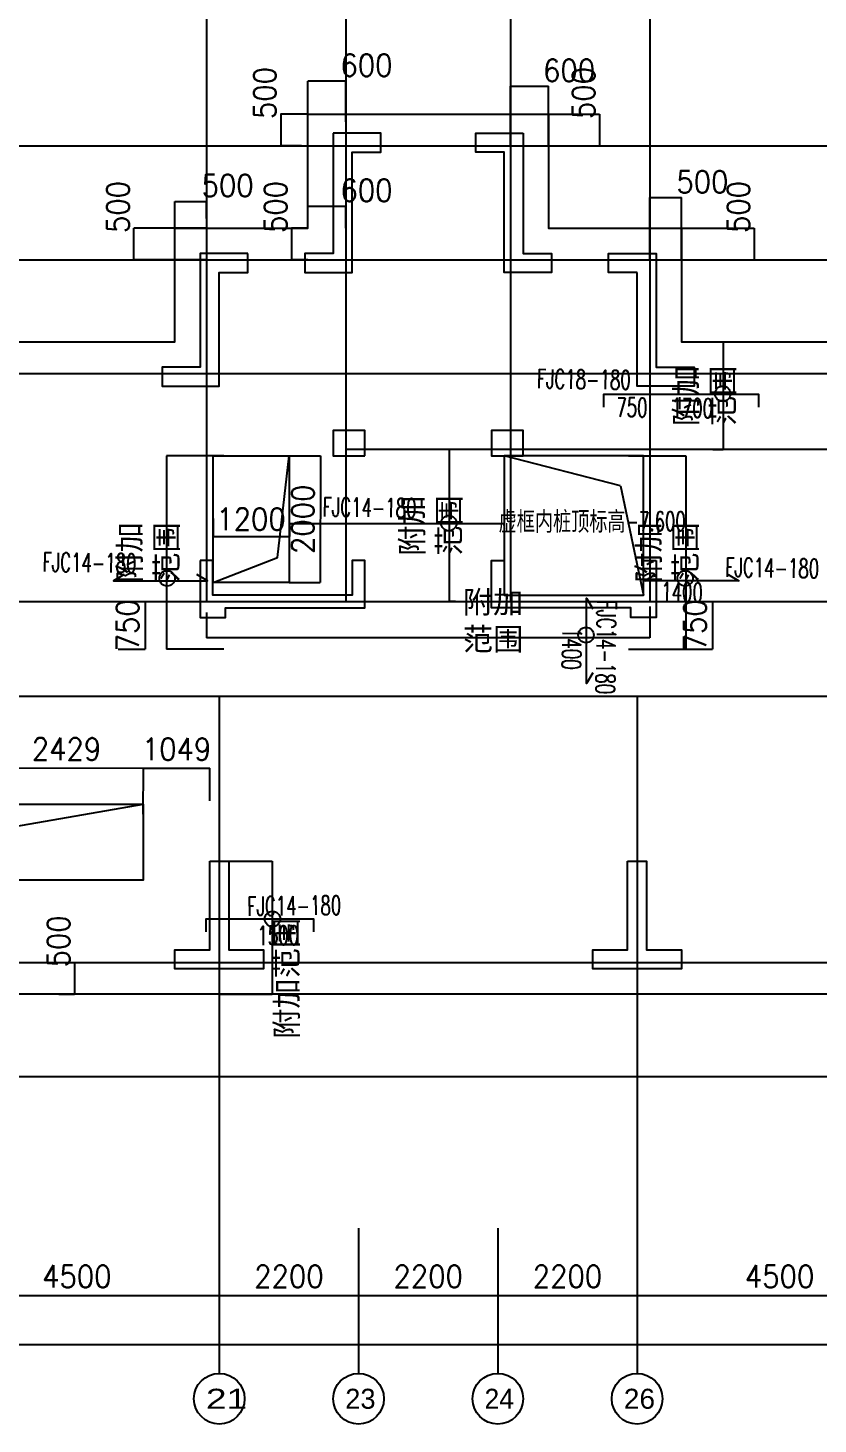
# Model space of a CAD drawing. Extents: x 628064 to 742735, y -407363 to -122417.
# Drawn here: x 705452 to 717932, y -383324 to -361271 of the extents above; entities that cross this region are included whole.
import ezdxf

# ---------------------------------------------------------------- set-up
doc = ezdxf.new("R2010")
doc.units = 0
doc.header["$LTSCALE"] = 100
for name, color, linetype in [('AXIS', 3, 'Continuous'), ('COLU', 255, 'Continuous'), ('DIM', 3, 'Continuous'), ('dim-wall', 7, 'Continuous'), ('dote', 253, 'Continuous'), ('JSK', 4, 'Continuous'), ('TEXT', 2, 'Continuous'), ('WALL', 255, 'Continuous'), ('Z-CT', 2, 'Continuous'), ('支座钢筋标注', 173, 'Continuous'), ('板底钢筋', 24, 'Continuous'), ('楼板负筋钢筋', 1, 'Continuous')]:
    doc.layers.add(name, color=color, linetype=linetype)
doc.styles.add('hztxt', font='hztxt')
doc.styles.get("Standard").update_dxf_attribs({"font": 'standard'})
doc.dimstyles.get("Standard").update_dxf_attribs({"dimtxt": 351, "dimasz": 0.18, "dimexe": 0.18, "dimexo": 0.0625, "dimgap": 0.09, "dimtad": 0, "dimtoh": 1, "dimdec": 0, "dimzin": 0, "dimdsep": 46, "dimcen": 0.09, "dimadec": 0, "dimazin": 0, "dimtfac": 1, "dimtdec": 4, "dimtofl": 0, "dimtmove": 0, "dimatfit": 3, "dimfxl": 250, "dimtolj": 1, "dimtzin": 0, "dimarcsym": 0})

# ---------------------------------------------------------------- blocks, each defined once
blk = doc.blocks.new('_AXISO')
blk.add_circle((0, 0), 0.5)
blk = doc.blocks.new('*D160')
at = {"layer": 'AXIS', "color": 0, "linetype": 'ByBlock', "lineweight": -2}
for p, q in [((674274.0329612452, -380232.4316317284), (674274.0329612452, -382067.4580895817)), ((724074.0329612474, -380232.4316317284), (724074.0329612474, -382067.4580895817)), ((674274.0329612452, -382067.2780895817), (724074.0329612474, -382067.2780895817))]:
    blk.add_line(p, q, dxfattribs=at)
for points in [[(674274.0329612452, -382067.2780895817), (674274.2129612452, -382067.2481170864), (674274.2129612452, -382067.308062077)], [(724074.0329612474, -382067.2780895817), (724073.8529612473, -382067.308062077), (724073.8529612473, -382067.2481170864)]]:
    blk.add_solid(points, dxfattribs=at)
at = {"layer": 'AXIS', "color": 0, "linetype": 'Continuous', "lineweight": -2, "insert": (699174.0329612463, -381767.2780895816), "char_height": 351, "width": 1168.050000000001, "attachment_point": 5}
blk.add_mtext('49800', dxfattribs=at)
blk = doc.blocks.new('*D34')
at = {"layer": 'AXIS', "color": 0, "linetype": 'ByBlock', "lineweight": -2}
for p, q in [((715074.0329612466, -380232.4316317291), (715074.0329612466, -381292.3791794995)), ((719574.0329612518, -380232.4316317284), (719574.0329612518, -381292.3791794995)), ((715074.0329612466, -381292.1991794995), (719574.0329612518, -381292.1991794995))]:
    blk.add_line(p, q, dxfattribs=at)
for points in [[(715074.0329612466, -381292.1991794995), (715074.2129612466, -381292.1692070042), (715074.2129612466, -381292.2291519949)], [(719574.0329612518, -381292.1991794995), (719573.8529612517, -381292.2291519949), (719573.8529612517, -381292.1692070042)]]:
    blk.add_solid(points, dxfattribs=at)
at = {"layer": 'AXIS', "color": 0, "linetype": 'Continuous', "lineweight": -2, "insert": (717324.0329612494, -380992.1991794995), "char_height": 351, "width": 924.2999999999987, "attachment_point": 5}
blk.add_mtext('4500', dxfattribs=at)
blk = doc.blocks.new('*D70')
at = {"layer": 'AXIS', "color": 0, "linetype": 'ByBlock', "lineweight": -2}
for p, q in [((712874.032961243, -380232.4316317284), (712874.032961243, -381292.3791794995)), ((715074.0329612466, -380232.4316317291), (715074.0329612466, -381292.3791794995)), ((712874.032961243, -381292.1991794995), (715074.0329612466, -381292.1991794995))]:
    blk.add_line(p, q, dxfattribs=at)
for points in [[(712874.032961243, -381292.1991794995), (712874.212961243, -381292.1692070042), (712874.212961243, -381292.2291519949)], [(715074.0329612466, -381292.1991794995), (715073.8529612465, -381292.2291519949), (715073.8529612465, -381292.1692070042)]]:
    blk.add_solid(points, dxfattribs=at)
at = {"layer": 'AXIS', "color": 0, "linetype": 'Continuous', "lineweight": -2, "insert": (713974.0329612448, -380992.1991794995), "char_height": 351, "width": 912.5999999999997, "attachment_point": 5}
blk.add_mtext('2200', dxfattribs=at)
blk = doc.blocks.new('*D279')
at = {"layer": 'AXIS', "color": 0, "linetype": 'ByBlock', "lineweight": -2}
for p, q in [((710674.0329612453, -380232.4316317284), (710674.0329612453, -381292.3791794995)), ((712874.032961243, -380232.4316317284), (712874.032961243, -381292.3791794995)), ((710674.0329612453, -381292.1991794995), (712874.032961243, -381292.1991794995))]:
    blk.add_line(p, q, dxfattribs=at)
for points in [[(710674.0329612453, -381292.1991794995), (710674.2129612453, -381292.1692070042), (710674.2129612453, -381292.2291519949)], [(712874.032961243, -381292.1991794995), (712873.8529612429, -381292.2291519949), (712873.8529612429, -381292.1692070042)]]:
    blk.add_solid(points, dxfattribs=at)
at = {"layer": 'AXIS', "color": 0, "linetype": 'Continuous', "lineweight": -2, "insert": (711774.0329612441, -380992.1991794995), "char_height": 351, "width": 912.5999999999997, "attachment_point": 5}
blk.add_mtext('2200', dxfattribs=at)
blk = doc.blocks.new('*D3')
at = {"layer": 'AXIS', "color": 0, "linetype": 'ByBlock', "lineweight": -2}
for p, q in [((708474.0329612402, -380232.4316317289), (708474.0329612402, -381292.3791794995)), ((710674.0329612453, -380232.4316317284), (710674.0329612453, -381292.3791794995)), ((708474.0329612402, -381292.1991794995), (710674.0329612453, -381292.1991794995))]:
    blk.add_line(p, q, dxfattribs=at)
for points in [[(708474.0329612402, -381292.1991794995), (708474.2129612402, -381292.1692070042), (708474.2129612402, -381292.2291519949)], [(710674.0329612453, -381292.1991794995), (710673.8529612452, -381292.2291519949), (710673.8529612452, -381292.1692070042)]]:
    blk.add_solid(points, dxfattribs=at)
at = {"layer": 'AXIS', "color": 0, "linetype": 'Continuous', "lineweight": -2, "insert": (709574.0329612427, -380992.1991794995), "char_height": 351, "width": 912.5999999999997, "attachment_point": 5}
blk.add_mtext('2200', dxfattribs=at)
blk = doc.blocks.new('*D199')
at = {"layer": 'AXIS', "color": 0, "linetype": 'ByBlock', "lineweight": -2}
for p, q in [((703974.0329612349, -380232.4316317284), (703974.0329612349, -381292.3791794995)), ((708474.0329612402, -380232.4316317289), (708474.0329612402, -381292.3791794995)), ((703974.0329612349, -381292.1991794995), (708474.0329612402, -381292.1991794995))]:
    blk.add_line(p, q, dxfattribs=at)
for points in [[(703974.0329612349, -381292.1991794995), (703974.212961235, -381292.1692070042), (703974.212961235, -381292.2291519949)], [(708474.0329612402, -381292.1991794995), (708473.8529612401, -381292.2291519949), (708473.8529612401, -381292.1692070042)]]:
    blk.add_solid(points, dxfattribs=at)
at = {"layer": 'AXIS', "color": 0, "linetype": 'Continuous', "lineweight": -2, "insert": (706224.0329612376, -380992.1991794995), "char_height": 351, "width": 924.2999999999987, "attachment_point": 5}
blk.add_mtext('4500', dxfattribs=at)
blk = doc.blocks.new('*D190')
at = {"layer": 'dim-wall', "color": 0, "linetype": 'ByBlock', "lineweight": -2}
for p, q in [((708376.0329113343, -369019.7638968249), (708375.8064336884, -369305.7615527736)), ((709576.0329113117, -369119.9282923309), (709575.8849999354, -369306.7118786346)), ((708375.8065762279, -369305.58155283), (709575.8851424749, -369306.531878691))]:
    blk.add_line(p, q, dxfattribs=at)
for points in [[(708375.8065762279, -369305.58155283), (708375.9865999062, -369305.5517228835), (708375.9865524366, -369305.6116678555)], [(709575.8851424749, -369306.531878691), (709575.7051187966, -369306.5617086375), (709575.7051662662, -369306.5017636655)]]:
    blk.add_solid(points, dxfattribs=at)
at = {"layer": 'dim-wall', "color": 0, "linetype": 'Continuous', "lineweight": -2, "insert": (708976.0640239781, -369030.5568021413), "char_height": 351, "width": 807.299999999999, "attachment_point": 5, "rotation": 359.9546282625598}
blk.add_mtext('1200', dxfattribs=at)
blk = doc.blocks.new('*D229')
at = {"layer": 'dim-wall', "color": 0, "linetype": 'ByBlock', "lineweight": -2}
for p, q in [((709576.0954610193, -368032.3692089945), (710071.0887235777, -368032.7611873553)), ((710070.9087236341, -368032.7610448158), (710069.3249521177, -370032.7597906496)), ((709576.0954605882, -370032.3692089948), (710069.5049520613, -370032.7599331891))]:
    blk.add_line(p, q, dxfattribs=at)
for points in [[(710070.9087236341, -368032.7610448158), (710070.9385535805, -368032.9410684942), (710070.8786086086, -368032.9410210246)], [(710069.3249521177, -370032.7597906496), (710069.2951221713, -370032.5797669712), (710069.3550671432, -370032.5798144408)]]:
    blk.add_solid(points, dxfattribs=at)
at = {"layer": 'dim-wall', "color": 0, "linetype": 'Continuous', "lineweight": -2, "insert": (709794.6169242567, -369032.5422531378), "char_height": 351, "width": 912.5999999999997, "attachment_point": 5, "rotation": 89.95462826923254}
blk.add_mtext('2000', dxfattribs=at)
blk = doc.blocks.new('*D74')
at = {"layer": 'dim-wall', "color": 0, "linetype": 'ByBlock', "lineweight": -2}
for p, q in [((715274.0330685324, -370408.8307891154), (715274.0330685324, -370902.6545625826)), ((708274.032114858, -370502.9972109761), (708274.032114858, -370902.6545625826)), ((708274.032114858, -370902.4745625826), (715274.0330685324, -370902.4745625826))]:
    blk.add_line(p, q, dxfattribs=at)
for points in [[(708274.032114858, -370902.4745625826), (708274.2121148581, -370902.4445900873), (708274.2121148581, -370902.504535078)], [(715274.0330685324, -370902.4745625826), (715273.8530685323, -370902.504535078), (715273.8530685323, -370902.4445900873)]]:
    blk.add_solid(points, dxfattribs=at)
at = {"layer": 'dim-wall', "color": 0, "linetype": 'Continuous', "lineweight": -2, "insert": (712798.6055463207, -370652.4745625829), "char_height": 351, "width": 983.970000000002, "attachment_point": 5}
blk.add_mtext('附加范围', dxfattribs=at)
blk = doc.blocks.new('*D303')
at = {"layer": 'dim-wall', "color": 0, "linetype": 'ByBlock', "lineweight": -2}
for p, q in [((714938.2015983515, -368032.3692499789), (715841.0985931834, -368032.3692499789)), ((715840.9185931834, -368032.3692499789), (715840.9185931834, -371082.3689171307)), ((714938.2015983517, -371082.3689171307), (715841.0985931834, -371082.3689171307))]:
    blk.add_line(p, q, dxfattribs=at)
for points in [[(715840.9185931834, -368032.3692499789), (715840.9485656788, -368032.5492499789), (715840.888620688, -368032.5492499789)], [(715840.9185931834, -371082.3689171307), (715840.888620688, -371082.1889171307), (715840.9485656788, -371082.1889171307)]]:
    blk.add_solid(points, dxfattribs=at)
at = {"layer": 'dim-wall', "color": 0, "linetype": 'Continuous', "lineweight": -2, "insert": (715565.4185931834, -369557.3690835547), "char_height": 351, "width": 983.970000000002, "attachment_point": 5, "rotation": 90}
blk.add_mtext('附加范围', dxfattribs=at)
blk = doc.blocks.new('*D5')
at = {"layer": 'dim-wall', "color": 0, "linetype": 'ByBlock', "lineweight": -2}
for p, q in [((712323.9707592671, -367932.3691317072), (712104.4640342209, -367932.3691317072)), ((712104.644034221, -367932.3691317072), (712104.644034221, -370332.3691317105)), ((712204.581534221, -370332.3691317105), (712104.4640342209, -370332.3691317105))]:
    blk.add_line(p, q, dxfattribs=at)
for points in [[(712104.644034221, -367932.3691317072), (712104.6740067163, -367932.5491317072), (712104.6140617256, -367932.5491317072)], [(712104.644034221, -370332.3691317105), (712104.6140617256, -370332.1891317105), (712104.6740067163, -370332.1891317105)]]:
    blk.add_solid(points, dxfattribs=at)
at = {"layer": 'dim-wall', "color": 0, "linetype": 'Continuous', "lineweight": -2, "insert": (711829.1440342211, -369132.3691317087), "char_height": 351, "width": 983.970000000002, "attachment_point": 5, "rotation": 90}
blk.add_mtext('附加范围', dxfattribs=at)
blk = doc.blocks.new('*D125')
at = {"layer": 'dim-wall', "color": 0, "linetype": 'ByBlock', "lineweight": -2}
for p, q in [((716293.095621938, -366232.3691317074), (716431.2803274005, -366232.3691317074)), ((716431.1003274005, -366232.3691317074), (716431.1003274005, -367932.3691317072)), ((716271.0953091328, -367932.3691317072), (716431.2803274005, -367932.3691317072))]:
    blk.add_line(p, q, dxfattribs=at)
for points in [[(716431.1003274005, -366232.3691317074), (716431.1302998959, -366232.5491317074), (716431.0703549051, -366232.5491317074)], [(716431.1003274005, -367932.3691317072), (716431.0703549051, -367932.1891317072), (716431.1302998959, -367932.1891317072)]]:
    blk.add_solid(points, dxfattribs=at)
at = {"layer": 'dim-wall', "color": 0, "linetype": 'Continuous', "lineweight": -2, "insert": (716155.6003274006, -367082.3691317072), "char_height": 351, "width": 983.970000000002, "attachment_point": 5, "rotation": 90}
blk.add_mtext('附加范围', dxfattribs=at)
blk = doc.blocks.new('*D299')
at = {"layer": 'dim-wall', "color": 0, "linetype": 'ByBlock', "lineweight": -2}
for p, q in [((708474.0953777977, -374432.3688217635), (709307.9817133199, -374432.3688217635)), ((709307.8017133198, -374432.3688217635), (709307.8017133198, -376532.3692032332)), ((708474.0953777977, -376532.3692032332), (709307.9817133199, -376532.3692032332))]:
    blk.add_line(p, q, dxfattribs=at)
for points in [[(709307.8017133198, -374432.3688217635), (709307.8316858152, -374432.5488217635), (709307.7717408244, -374432.5488217635)], [(709307.8017133198, -376532.3692032332), (709307.7717408244, -376532.1892032332), (709307.8316858152, -376532.1892032332)]]:
    blk.add_solid(points, dxfattribs=at)
at = {"layer": 'dim-wall', "color": 0, "linetype": 'Continuous', "lineweight": -2, "insert": (709556.448296553, -376284.3262878911), "char_height": 351, "width": 1906.320000000002, "attachment_point": 5, "rotation": 90}
blk.add_mtext('\\A1;附加范围', dxfattribs=at)
blk = doc.blocks.new('*D174')
at = {"layer": 'dim-wall', "color": 0, "linetype": 'ByBlock', "lineweight": -2}
for p, q in [((715840.9810931834, -370332.3691317102), (716263.7176686934, -370332.3691317102)), ((716263.5376686933, -370332.3691317102), (716263.5376686933, -371082.3689171307)), ((715840.9810931834, -371082.3689171307), (716263.7176686934, -371082.3689171307))]:
    blk.add_line(p, q, dxfattribs=at)
for points in [[(716263.5376686933, -370332.3691317102), (716263.5676411887, -370332.5491317102), (716263.507696198, -370332.5491317102)], [(716263.5376686933, -371082.3689171307), (716263.507696198, -371082.1889171307), (716263.5676411887, -371082.1889171307)]]:
    blk.add_solid(points, dxfattribs=at)
at = {"layer": 'dim-wall', "color": 0, "linetype": 'Continuous', "lineweight": -2, "insert": (715988.0376686933, -370707.3690244204), "char_height": 351, "width": 663.0000000000007, "attachment_point": 5, "rotation": 90}
blk.add_mtext('750', dxfattribs=at)
blk = doc.blocks.new('*D240')
at = {"layer": 'dim-wall', "color": 0, "linetype": 'ByBlock', "lineweight": -2}
for p, q in [((708545.5496582871, -368032.3692499791), (707642.6526634555, -368032.3692499791)), ((707642.8326634555, -368032.3692499791), (707642.8326634555, -371082.3689171309)), ((708545.5496582872, -371082.3689171309), (707642.6526634555, -371082.3689171309))]:
    blk.add_line(p, q, dxfattribs=at)
for points in [[(707642.8326634555, -368032.3692499791), (707642.8626359509, -368032.5492499791), (707642.8026909601, -368032.5492499791)], [(707642.8326634555, -371082.3689171309), (707642.8026909601, -371082.1889171309), (707642.8626359509, -371082.1889171309)]]:
    blk.add_solid(points, dxfattribs=at)
at = {"layer": 'dim-wall', "color": 0, "linetype": 'Continuous', "lineweight": -2, "insert": (707367.3326634557, -369557.3690835549), "char_height": 351, "width": 983.970000000002, "attachment_point": 5, "rotation": 90}
blk.add_mtext('附加范围', dxfattribs=at)
blk = doc.blocks.new('*D108')
at = {"layer": 'dim-wall', "color": 0, "linetype": 'ByBlock', "lineweight": -2}
for p, q in [((706878.8904025451, -370332.3691317105), (707301.6269780551, -370332.3691317105)), ((707301.446978055, -370332.3691317105), (707301.446978055, -371082.3689171309)), ((706878.8904025452, -371082.3689171309), (707301.6269780551, -371082.3689171309))]:
    blk.add_line(p, q, dxfattribs=at)
for points in [[(707301.446978055, -370332.3691317105), (707301.4769505505, -370332.5491317105), (707301.4170055597, -370332.5491317105)], [(707301.446978055, -371082.3689171309), (707301.4170055597, -371082.1889171309), (707301.4769505505, -371082.1889171309)]]:
    blk.add_solid(points, dxfattribs=at)
at = {"layer": 'dim-wall', "color": 0, "linetype": 'Continuous', "lineweight": -2, "insert": (707025.946978055, -370707.3690244206), "char_height": 351, "width": 663.0000000000007, "attachment_point": 5, "rotation": 90}
blk.add_mtext('750', dxfattribs=at)
blk = doc.blocks.new('*D55')
at = {"layer": 'DIM', "color": 0, "linetype": 'ByBlock', "lineweight": -2}
for p, q in [((705938.7379316108, -376032.3691317142), (706185.7859793932, -376032.3691317142)), ((706185.6059793931, -376032.3691317142), (706185.6059793931, -376532.3691317142)), ((705938.7379316108, -376532.3691317142), (706185.7859793932, -376532.3691317142))]:
    blk.add_line(p, q, dxfattribs=at)
for points in [[(706185.6059793931, -376032.3691317142), (706185.6359518885, -376032.5491317142), (706185.5760068977, -376032.5491317142)], [(706185.6059793931, -376532.3691317142), (706185.5760068977, -376532.1891317142), (706185.6359518885, -376532.1891317142)]]:
    blk.add_solid(points, dxfattribs=at)
at = {"layer": 'DIM', "color": 0, "linetype": 'Continuous', "lineweight": -2, "insert": (705935.6059793931, -375700.7791317141), "char_height": 351, "width": 663.0000000000007, "attachment_point": 5, "rotation": 90}
blk.add_mtext('500', dxfattribs=at)
blk = doc.blocks.new('*D298')
at = {"layer": 'DIM', "color": 0, "linetype": 'ByBlock', "lineweight": -2}
for p, q in [((715274.0329612434, -364932.3066317145), (715274.0329612434, -363952.3341772496)), ((715274.0329612434, -363952.5141772496), (715774.0329612436, -363952.5141772496)), ((715774.0329612436, -364932.3066317145), (715774.0329612436, -363952.3341772496))]:
    blk.add_line(p, q, dxfattribs=at)
for points in [[(715274.0329612434, -363952.5141772496), (715274.2129612435, -363952.4842047543), (715274.2129612435, -363952.544149745)], [(715774.0329612436, -363952.5141772496), (715773.8529612436, -363952.544149745), (715773.8529612436, -363952.4842047543)]]:
    blk.add_solid(points, dxfattribs=at)
at = {"layer": 'DIM', "color": 0, "linetype": 'Continuous', "lineweight": -2, "insert": (716105.6229612437, -363702.5141772496), "char_height": 351, "width": 663.0000000000007, "attachment_point": 5}
blk.add_mtext('500', dxfattribs=at)
blk = doc.blocks.new('*D331')
at = {"layer": 'DIM', "color": 0, "linetype": 'ByBlock', "lineweight": -2}
for p, q in [((715774.0954612436, -364432.3691317144), (716924.6571304864, -364432.3691317144)), ((716924.4771304864, -364432.3691317144), (716924.4771304864, -364932.3691317145)), ((715774.0954612436, -364932.3691317145), (716924.6571304864, -364932.3691317145))]:
    blk.add_line(p, q, dxfattribs=at)
for points in [[(716924.4771304864, -364432.3691317144), (716924.5071029818, -364432.5491317144), (716924.447157991, -364432.5491317144)], [(716924.4771304864, -364932.3691317145), (716924.447157991, -364932.1891317145), (716924.5071029818, -364932.1891317145)]]:
    blk.add_solid(points, dxfattribs=at)
at = {"layer": 'DIM', "color": 0, "linetype": 'Continuous', "lineweight": -2, "insert": (716674.4771304866, -364100.7791317142), "char_height": 351, "width": 663.0000000000007, "attachment_point": 5, "rotation": 90}
blk.add_mtext('500', dxfattribs=at)
blk = doc.blocks.new('*D221')
at = {"layer": 'DIM', "color": 0, "linetype": 'ByBlock', "lineweight": -2}
for p, q in [((713074.032961243, -363132.3066317402), (713074.032961243, -362192.3494829689)), ((713074.032961243, -362192.5294829689), (713674.032961243, -362192.5294829689)), ((713674.032961243, -363132.3066317402), (713674.032961243, -362192.3494829689))]:
    blk.add_line(p, q, dxfattribs=at)
for points in [[(713074.032961243, -362192.5294829689), (713074.212961243, -362192.4995104736), (713074.212961243, -362192.5594554642)], [(713674.032961243, -362192.5294829689), (713673.8529612429, -362192.5594554642), (713673.8529612429, -362192.4995104736)]]:
    blk.add_solid(points, dxfattribs=at)
at = {"layer": 'DIM', "color": 0, "linetype": 'Continuous', "lineweight": -2, "insert": (713999.7729612429, -361942.5294829689), "char_height": 351, "width": 651.2999999999993, "attachment_point": 5}
blk.add_mtext('600', dxfattribs=at)
blk = doc.blocks.new('*D261')
at = {"layer": 'DIM', "color": 0, "linetype": 'ByBlock', "lineweight": -2}
for p, q in [((713674.095461243, -362632.3691317403), (714478.4180448691, -362632.3691317403)), ((714478.238044869, -362632.3691317403), (714478.238044869, -363132.3691317402)), ((713674.095461243, -363132.3691317402), (714478.4180448691, -363132.3691317402))]:
    blk.add_line(p, q, dxfattribs=at)
for points in [[(714478.238044869, -362632.3691317403), (714478.2680173644, -362632.5491317403), (714478.2080723736, -362632.5491317403)], [(714478.238044869, -363132.3691317402), (714478.2080723736, -363132.1891317402), (714478.2680173644, -363132.1891317402)]]:
    blk.add_solid(points, dxfattribs=at)
at = {"layer": 'DIM', "color": 0, "linetype": 'Continuous', "lineweight": -2, "insert": (714228.2380448692, -362300.7791317402), "char_height": 351, "width": 663.0000000000007, "attachment_point": 5, "rotation": 90}
blk.add_mtext('500', dxfattribs=at)
blk = doc.blocks.new('*D195')
at = {"layer": 'DIM', "color": 0, "linetype": 'ByBlock', "lineweight": -2}
for p, q in [((709874.0329612453, -362752.7247542481), (709874.0329612453, -362111.1233748533)), ((710474.0329612454, -362111.3033748533), (709874.0329612453, -362111.3033748533)), ((710474.0329612454, -362752.7247542481), (710474.0329612454, -362111.1233748533))]:
    blk.add_line(p, q, dxfattribs=at)
for points in [[(709874.0329612453, -362111.3033748533), (709874.2129612453, -362111.2734023579), (709874.2129612453, -362111.3333473486)], [(710474.0329612454, -362111.3033748533), (710473.8529612453, -362111.3333473486), (710473.8529612453, -362111.2734023579)]]:
    blk.add_solid(points, dxfattribs=at)
at = {"layer": 'DIM', "color": 0, "linetype": 'Continuous', "lineweight": -2, "insert": (710799.7729612455, -361861.3033748533), "char_height": 351, "width": 651.2999999999993, "attachment_point": 5}
blk.add_mtext('600', dxfattribs=at)
blk = doc.blocks.new('*D236')
at = {"layer": 'DIM', "color": 0, "linetype": 'ByBlock', "lineweight": -2}
for p, q in [((709873.9704612453, -362632.3691317403), (709443.689213184, -362632.3691317403)), ((709443.8692131841, -362632.3691317403), (709443.8692131841, -363132.3691317402)), ((709770.4771758539, -363132.3691317402), (709443.689213184, -363132.3691317402))]:
    blk.add_line(p, q, dxfattribs=at)
for points in [[(709443.8692131841, -362632.3691317403), (709443.8991856795, -362632.5491317403), (709443.8392406887, -362632.5491317403)], [(709443.8692131841, -363132.3691317402), (709443.8392406887, -363132.1891317402), (709443.8991856795, -363132.1891317402)]]:
    blk.add_solid(points, dxfattribs=at)
at = {"layer": 'DIM', "color": 0, "linetype": 'Continuous', "lineweight": -2, "insert": (709193.8692131842, -362300.7791317402), "char_height": 351, "width": 663.0000000000007, "attachment_point": 5, "rotation": 90}
blk.add_mtext('500', dxfattribs=at)
blk = doc.blocks.new('*D103')
at = {"layer": 'DIM', "color": 0, "linetype": 'ByBlock', "lineweight": -2}
for p, q in [((708273.9704612445, -364432.3691317144), (707124.9028373158, -364432.3691317144)), ((707125.0828373159, -364932.3691317145), (707125.0828373159, -364432.3691317144)), ((708273.9704612445, -364932.3691317145), (707124.9028373158, -364932.3691317145))]:
    blk.add_line(p, q, dxfattribs=at)
for points in [[(707125.0828373159, -364432.3691317144), (707125.1128098113, -364432.5491317144), (707125.0528648205, -364432.5491317144)], [(707125.0828373159, -364932.3691317145), (707125.0528648205, -364932.1891317145), (707125.1128098113, -364932.1891317145)]]:
    blk.add_solid(points, dxfattribs=at)
at = {"layer": 'DIM', "color": 0, "linetype": 'Continuous', "lineweight": -2, "insert": (706875.0828373161, -364100.7791317142), "char_height": 351, "width": 663.0000000000007, "attachment_point": 5, "rotation": 90}
blk.add_mtext('500', dxfattribs=at)
blk = doc.blocks.new('*D161')
at = {"layer": 'DIM', "color": 0, "linetype": 'ByBlock', "lineweight": -2}
for p, q in [((707774.0329612446, -364432.3066317144), (707774.0329612446, -364010.8323082184)), ((707774.0329612446, -364011.0123082184), (708274.032961244, -364011.0123082184)), ((708274.032961244, -364283.4871052816), (708274.032961244, -364010.8323082184))]:
    blk.add_line(p, q, dxfattribs=at)
for points in [[(707774.0329612446, -364011.0123082184), (707774.2129612446, -364010.9823357231), (707774.2129612446, -364011.0422807137)], [(708274.032961244, -364011.0123082184), (708273.852961244, -364011.0422807137), (708273.852961244, -364010.9823357231)]]:
    blk.add_solid(points, dxfattribs=at)
at = {"layer": 'DIM', "color": 0, "linetype": 'Continuous', "lineweight": -2, "insert": (708605.622961244, -363761.0123082184), "char_height": 351, "width": 663.0000000000007, "attachment_point": 5}
blk.add_mtext('500', dxfattribs=at)
blk = doc.blocks.new('*D37')
at = {"layer": 'DIM', "color": 0, "linetype": 'ByBlock', "lineweight": -2}
for p, q in [((709874.0329612453, -364432.3066317142), (709874.0329612453, -364087.1597080301)), ((709874.0329612453, -364087.3397080301), (710474.0329612454, -364087.3397080301)), ((710474.0329612454, -364432.3066317142), (710474.0329612454, -364087.1597080301))]:
    blk.add_line(p, q, dxfattribs=at)
for points in [[(709874.0329612453, -364087.3397080301), (709874.2129612453, -364087.3097355348), (709874.2129612453, -364087.3696805254)], [(710474.0329612454, -364087.3397080301), (710473.8529612453, -364087.3696805254), (710473.8529612453, -364087.3097355348)]]:
    blk.add_solid(points, dxfattribs=at)
at = {"layer": 'DIM', "color": 0, "linetype": 'Continuous', "lineweight": -2, "insert": (710799.7729612455, -363837.3397080301), "char_height": 351, "width": 651.2999999999993, "attachment_point": 5}
blk.add_mtext('600', dxfattribs=at)
blk = doc.blocks.new('*D46')
at = {"layer": 'DIM', "color": 0, "linetype": 'ByBlock', "lineweight": -2}
for p, q in [((709873.9704612453, -364432.3691317142), (709615.2325768331, -364432.3691317142)), ((709615.4125768332, -364432.3691317142), (709615.4125768332, -364932.3691317145)), ((709873.9704612453, -364932.3691317145), (709615.2325768331, -364932.3691317145))]:
    blk.add_line(p, q, dxfattribs=at)
for points in [[(709615.4125768332, -364432.3691317142), (709615.4425493286, -364432.5491317142), (709615.3826043378, -364432.5491317142)], [(709615.4125768332, -364932.3691317145), (709615.3826043378, -364932.1891317145), (709615.4425493286, -364932.1891317145)]]:
    blk.add_solid(points, dxfattribs=at)
at = {"layer": 'DIM', "color": 0, "linetype": 'Continuous', "lineweight": -2, "insert": (709365.4125768332, -364100.7791317141), "char_height": 351, "width": 663.0000000000007, "attachment_point": 5, "rotation": 90}
blk.add_mtext('500', dxfattribs=at)
blk = doc.blocks.new('*D294')
at = {"layer": 'dim-wall', "color": 0, "linetype": 'ByBlock', "lineweight": -2}
for p, q in [((704845.9984309376, -373692.2312452329), (704846.5774514672, -372960.91208996)), ((704846.5773089526, -372961.0920899036), (707275.0813842815, -372963.0148533174)), ((707274.5040288764, -373692.2309096746), (707275.0815267961, -372962.8348533738))]:
    blk.add_line(p, q, dxfattribs=at)
for points in [[(704846.5773089526, -372961.0920899036), (704846.7573326268, -372961.0622599322), (704846.7572851655, -372961.1222049042)], [(707275.0813842815, -372963.0148533174), (707274.9013606072, -372963.0446832888), (707274.9014080686, -372962.9847383169)]]:
    blk.add_solid(points, dxfattribs=at)
at = {"layer": 'dim-wall', "color": 0, "linetype": 'Continuous', "lineweight": -2, "insert": (706061.0668709633, -372662.0535656402), "char_height": 351, "width": 912.6000000000006, "attachment_point": 5, "rotation": 359.9546361866497}
blk.add_mtext('2429', dxfattribs=at)
blk = doc.blocks.new('*D59')
at = {"layer": 'dim-wall', "color": 0, "linetype": 'ByBlock', "lineweight": -2}
for p, q in [((707274.5040288764, -373692.2309096746), (707275.081526796, -372962.8348534204)), ((707275.0813842814, -372963.014853364), (708324.4439502441, -372963.84568415)), ((708324.0334597765, -373482.3066482296), (708324.4440927587, -372963.6656842064))]:
    blk.add_line(p, q, dxfattribs=at)
for points in [[(707275.0813842814, -372963.014853364), (707275.2614079557, -372962.9850233927), (707275.2613604943, -372963.0449683646)], [(708324.4439502441, -372963.84568415), (708324.2639265698, -372963.8755141214), (708324.2639740312, -372963.8155691494)]]:
    blk.add_solid(points, dxfattribs=at)
at = {"layer": 'dim-wall', "color": 0, "linetype": 'Continuous', "lineweight": -2, "insert": (707800.0001916091, -372663.4303627867), "char_height": 351, "width": 807.3, "attachment_point": 5, "rotation": 359.95463618665013}
blk.add_mtext('1049', dxfattribs=at)

msp = doc.modelspace()

# ---------------------------------------------------------------- linework, layer by layer
at = {"layer": 'AXIS'}
for p, q in [((708474.0329612402, -380232.3691317268), (708474.0329612402, -382524.2614373522)), ((710674.0329612453, -380232.3691317268), (710674.0329612453, -382524.2614373522)), ((712874.032961243, -380232.3691317268), (712874.032961243, -382524.2614373522)), ((715074.0329612466, -380232.3691317273), (715074.0329612466, -382524.2614373525))]:
    msp.add_line(p, q, dxfattribs=at)
at = {"layer": 'COLU'}
for points in [[(710774.032961245, -368032.3691410048), (710774.032961245, -367632.3691410048), (710274.032961245, -367632.3691410048), (710274.032961245, -368032.3691410048)], [(713274.032961245, -368032.3691410048), (713274.032961245, -367632.3691410048), (712774.032961245, -367632.3691410048), (712774.032961245, -368032.3691410048)]]:
    msp.add_lwpolyline(points, close=True, dxfattribs=at)
at = {"layer": 'dim-wall'}
for centre in [(716426.7900867648, -367049.2714364783), (712100.3337935853, -369093.7034643605), (707650.3090277635, -369966.166697176), (715833.4422288752, -369966.1666971758), (714266.8658908299, -370861.2721518931), (709315.2780776279, -375345.1733412704)]:
    msp.add_circle(centre, 121.8344184453352, dxfattribs=at)
at = {"layer": 'dote'}
for p, q in [((708274.0329612416, -360131.3751968176), (708274.0329612476, -370332.3691317107)), ((710474.0329612453, -360131.3751968176), (710474.0329612456, -370332.3691317107)), ((713074.032961243, -360131.3751968176), (713074.032961243, -370332.3691317107)), ((715274.0329612453, -360131.3751968176), (715274.0329612413, -370332.3691317107)), ((671970.643900892, -363132.3691317402), (726174.0329612509, -363132.3691317402)), ((671970.643900892, -364932.3691317145), (726174.0329612509, -364932.3691317145)), ((671970.6439008914, -366732.3691317079), (726174.0329612513, -366732.3691317077)), ((726174.0329612513, -367932.3691317077), (710474.0329612456, -367932.3691317077)), ((671970.6439008901, -370332.3691317109), (726174.0329612528, -370332.3691317107)), ((726174.0329612519, -371832.369131733), (671970.643900891, -371832.369131733)), ((708474.0329612372, -371832.369131733), (708474.0329612402, -380232.3691317289)), ((715074.0329612498, -371832.369131733), (715074.0329612466, -380232.3691317289)), ((671970.6439008901, -376032.3691317142), (726174.0329612528, -376032.3691317142)), ((672270.6439008903, -377832.3691317142), (726174.0329612528, -377832.3691317142))]:
    msp.add_line(p, q, dxfattribs=at)
at = {"layer": 'JSK'}
for q in [(712976.0329612439, -368032.3691409957), (715176.0329612439, -370232.3691595265)]:
    msp.add_line((714810.2028008337, -368502.2980302604), q, dxfattribs=at)
for points in [[(708376.032960609, -370032.369159242), (708376.0329610398, -368032.369159242), (709576.0329610396, -368032.3691595016), (709576.0329606078, -370032.3691595019)], [(715176.0329612439, -368032.3692499705), (712976.0329612439, -368032.3692499705), (712976.0329612439, -370232.3691595265), (715176.0329612439, -370232.3691595265)], [(704845.9983593558, -373532.3693119361), (707274.5039572946, -373532.3693119361), (707274.5041231044, -374732.3693119358), (704845.9985251658, -374732.3693119358)]]:
    msp.add_lwpolyline(points, close=True, dxfattribs=at)
at = {"layer": 'JSK', "linetype": 'Continuous'}
msp.add_lwpolyline([(708376.032960609, -370032.369159242), (709391.6246012136, -369636.9066826358), (709576.0329610389, -368032.3691595009)], dxfattribs=at)
at = {"layer": 'JSK'}
msp.add_lwpolyline([(704845.9985251657, -374732.3696474448), (705243.4179892249, -373886.3802787849), (707274.5039572946, -373532.3693119361)], dxfattribs=at)
at = {"layer": 'WALL'}
for points in [[(710274.032961245, -362932.3691317398), (710274.032961245, -364832.3691886888), (709824.032961245, -364832.3691886888), (709824.032961245, -365132.3690946492), (710574.032961245, -365132.3690946492), (710574.032961245, -363232.3691317398), (711024.032961245, -363232.3691317398), (711024.032961245, -362932.3691317398)], [(713274.0329616646, -362932.3691317398), (713274.0329616646, -364832.3691886888), (713724.0329616647, -364832.3691886888), (713724.0329616647, -365132.3690946492), (712974.0329616646, -365132.3690946492), (712974.0329616646, -363232.3691317398), (712524.0329616646, -363232.3691317398), (712524.0329616646, -362932.3691317398)], [(708924.032961245, -364832.3691886888), (708174.032961245, -364832.3691886888), (708174.032961245, -366632.3691410051), (707574.032961245, -366632.3691410051), (707574.032961245, -366932.369141005), (708474.032961245, -366932.369141005), (708474.032961245, -365132.3690946492), (708924.032961245, -365132.3690946492)], [(715074.0329871216, -365132.3690946492), (714624.0329612428, -365132.3690946492), (714624.0329612428, -364832.3691886885), (715374.0329871216, -364832.3691886885), (715374.0329871216, -366632.3691410048), (715974.0329871216, -366632.3691410048), (715974.0329871216, -366932.3691410048), (715074.0329871216, -366932.3691410048)], [(708174.032961244, -369682.3691595265), (708174.032961244, -370582.3691595265), (708574.0329612439, -370582.3691595265), (708574.0329612439, -370432.3691595265), (710774.0329612439, -370432.3691595263), (710774.0329612439, -369682.3691595265), (710574.0329612439, -369682.3691595265), (710574.0329612439, -370232.3691595265), (708374.0329612439, -370232.3691595265), (708374.0329612439, -369682.3691595265)], [(715376.0329612438, -369682.3691595265), (715376.0329612438, -370582.3691595265), (714976.032961244, -370582.3691595265), (714976.032961244, -370432.3691595265), (712776.0329612439, -370432.3691595263), (712776.0329612439, -369682.3691595265), (712976.0329612439, -369682.3691595265), (712976.0329612439, -370232.3691595265), (715176.0329612439, -370232.3691595265), (715176.0329612439, -369682.3691595265)], [(708324.032961238, -374432.3691780568), (708624.032961238, -374432.3691780568), (708624.032961238, -375832.3691780568), (709174.0329612377, -375832.3691780568), (709174.0329612377, -376132.3691780568), (708374.0329612378, -376132.3691780568), (707774.0329612378, -376132.3691780568), (707774.0329612378, -375832.3691780568), (708324.032961238, -375832.3691780568)], [(714924.0329612474, -374432.3691780568), (715224.0329612474, -374432.3691780568), (715224.0329612474, -375832.3691780568), (715774.0329612474, -375832.3691780568), (715774.0329612474, -376132.3691780568), (714974.0329612474, -376132.3691780568), (714374.0329612474, -376132.3691780568), (714374.0329612474, -375832.3691780568), (714924.0329612474, -375832.3691780568)]]:
    msp.add_lwpolyline(points, close=True, dxfattribs=at)
at = {"layer": 'Z-CT'}
msp.add_lwpolyline([(691174.0329612306, -366232.3691317079), (707774.032961245, -366232.3691317079), (707774.0329612446, -364432.3691317144), (709874.0329612453, -364432.3691317142), (709874.0329612453, -362632.3691317403), (713674.032961243, -362632.3691317403), (713674.032961243, -364432.3691317142), (715774.0329612436, -364432.3691317144), (715774.0329612432, -366232.3691317079), (724574.0329612473, -366232.3691317079), (724574.0329612473, -378332.3691317142), (719074.0329612525, -378332.3691317142), (719074.0329612532, -376532.3691317142), (704474.0329612338, -376532.3691317142)], dxfattribs=at)
at = {"layer": '板底钢筋'}
for points in [[(706970.1819614166, -369907.3691078653), (706803.5147861236, -370007.3691078658), (708288.8505555114, -370007.3691078656), (708122.1833802188, -369907.3691078653)], [(716513.5692952219, -369907.3691078649), (716680.236470515, -370007.3691078654), (715194.9007011274, -370007.3691078654), (715361.56787642, -369907.3691078651)], [(714374.3422551384, -371460.3273542401), (714274.342255138, -371626.994529533), (714274.342255138, -370278.0652668151), (714374.3422551384, -370444.7324421076)]]:
    msp.add_lwpolyline(points, dxfattribs=at)
at = {"layer": '楼板负筋钢筋'}
for points in [[(716994.0328587239, -367261.3690086832), (716994.0328587239, -367061.3690086832), (714544.0475371841, -367061.3697123787), (714544.0475371841, -367261.3697123786)], [(712980.1853685449, -369305.8009467766), (712980.1853685449, -369105.8009467766), (709581.4261647899, -369105.8019229828), (709581.4261647899, -369305.8019229829)], [(709965.0330532736, -375550.3690430157), (709965.0330532736, -375350.3690430157), (708260.420147576, -375350.369532622), (708260.420147576, -375550.3695326221)]]:
    msp.add_lwpolyline(points, dxfattribs=at)

# ---------------------------------------------------------------- block references
at = {"layer": 'AXIS'}
ref = msp.add_blockref('_AXISO', (708474.0329612402, -382924.2614373516), dxfattribs=dict(at, xscale=800, yscale=800))
ref.add_attrib('A', '21', (708263.5314146426, -383082.1375973), dxfattribs={"height": 315.7523198962622, "style": 'hztxt', "width": 1.386666666667099})
ref = msp.add_blockref('_AXISO', (710674.0329612453, -382924.2614373516), dxfattribs=dict(at, xscale=800, yscale=800))
ref.add_attrib('A', '23', (710463.5314146477, -383082.1375973), dxfattribs={"height": 315.7523198962622, "style": 'hztxt', "width": 1.019607843137573})
ref = msp.add_blockref('_AXISO', (712874.032961243, -382924.2614373516), dxfattribs=dict(at, xscale=800, yscale=800))
ref.add_attrib('A', '24', (712663.5314146454, -383082.1375973), dxfattribs={"height": 315.7523198962622, "style": 'hztxt', "width": 0.9904761904764999})
ref = msp.add_blockref('_AXISO', (715074.0329612466, -382924.2614373522), dxfattribs=dict(at, xscale=800, yscale=800))
ref.add_attrib('A', '26', (714863.5314146492, -383082.1375973004), dxfattribs={"height": 315.7523198962622, "style": 'hztxt', "width": 1.050505050505378})

# ---------------------------------------------------------------- texts
at = {"layer": 'TEXT', "width": 0.7}
msp.add_text('虚框内桩顶标高-7.600', height=300, dxfattribs=at).set_placement((712886.1042905215, -369213.8238117624))
at = {"layer": '支座钢筋标注', "color": 47, "width": 0.7}
for s, rotation, p in [('FJC18-180', 359.1802937619548, (713487.275986555, -366963.0090883934)), ('750', 359.1802937619548, (714743.9628626378, -367411.5374906304)), ('1700', 359.1802937619548, (715614.5838693106, -367419.6192624886)), ('FJC14-180', 359.1802937619548, (710103.8319253987, -368986.2688380907)), ('FJC14-180', 359.1802937619548, (705680.5658132944, -369857.4877769743)), ('FJC14-180', 359.1802937619548, (716463.2842994314, -369939.8368110893)), ('1400', 359.1802937619548, (715454.0379800685, -370330.3017315786)), ('FJC14-180', 269.1802937685765, (714442.8823321724, -370308.8595906891)), ('1400', 269.1802937685765, (713894.7280731613, -370748.7659604801)), ('FJC14-180', 0.6967730823074292, (708917.4100175863, -375295.9786686826)), ('1500', 0.6967730823074292, (709078.9858350639, -375759.5949698636))]:
    msp.add_text(s, height=300, rotation=rotation, dxfattribs=at).set_placement(p)

# ---------------------------------------------------------------- dimensions: what is measured, and where the dimension line sits
at = {"layer": 'AXIS'}
for base, p1, p2, picture, middle in [((724074.0329612474, -382067.2780895817), (674274.0329612452, -380232.3691317284), (724074.0329612474, -380232.3691317284), '*D160', (699174.0329612463, -381767.2780895816)), ((708474.0329612402, -381292.1991794995), (703974.0329612349, -380232.3691317284), (708474.0329612402, -380232.3691317289), '*D199', (706224.0329612376, -380992.1991794995)), ((710674.0329612453, -381292.1991794995), (708474.0329612402, -380232.3691317289), (710674.0329612453, -380232.3691317284), '*D3', (709574.0329612427, -380992.1991794995)), ((712874.032961243, -381292.1991794995), (710674.0329612453, -380232.3691317284), (712874.032961243, -380232.3691317284), '*D279', (711774.0329612441, -380992.1991794995)), ((715074.0329612466, -381292.1991794995), (712874.032961243, -380232.3691317284), (715074.0329612466, -380232.3691317291), '*D70', (713974.0329612448, -380992.1991794995)), ((719574.0329612518, -381292.1991794995), (715074.0329612466, -380232.3691317291), (719574.0329612518, -380232.3691317284), '*D34', (717324.0329612494, -380992.1991794995))]:
    dim = msp.add_linear_dim(base=base, p1=p1, p2=p2, dimstyle='Standard', dxfattribs=at)
    dim.commit()
    dim.dimension.update_dxf_attribs({"geometry": picture, "text_midpoint": middle})
at = {"layer": 'DIM'}
for base, p1, p2, picture, middle in [((709874.0329612453, -362111.3033748533), (710474.0329612454, -362752.7872542481), (709874.0329612453, -362752.7872542481), '*D195', (710174.0329612454, -361861.3033748533)), ((713674.032961243, -362192.5294829689), (713074.032961243, -363132.3691317402), (713674.032961243, -363132.3691317402), '*D221', (713374.032961243, -361942.5294829689)), ((708274.032961244, -364011.0123082184), (707774.0329612446, -364432.3691317144), (708274.032961244, -364283.5496052816), '*D161', (708024.0329612442, -363761.0123082184)), ((710474.0329612454, -364087.3397080301), (709874.0329612453, -364432.3691317142), (710474.0329612454, -364432.3691317142), '*D37', (710174.0329612454, -363837.3397080301)), ((715774.0329612436, -363952.5141772496), (715274.0329612434, -364932.3691317145), (715774.0329612436, -364932.3691317145), '*D298', (715524.0329612436, -363702.5141772496))]:
    dim = msp.add_linear_dim(base=base, p1=p1, p2=p2, dimstyle='Standard', dxfattribs=at)
    dim.commit()
    dim.dimension.update_dxf_attribs({"geometry": picture, "text_midpoint": middle})
for base, p1, p2, picture, middle in [((709443.8692131841, -363132.3691317402), (709874.0329612453, -362632.3691317403), (709770.5396758539, -363132.3691317402), '*D236', (709193.8692131842, -362882.3691317402)), ((714478.238044869, -363132.3691317402), (713674.032961243, -362632.3691317403), (713674.032961243, -363132.3691317402), '*D261', (714228.2380448692, -362882.3691317402)), ((707125.0828373159, -364432.3691317144), (708274.0329612445, -364932.3691317145), (708274.0329612445, -364432.3691317144), '*D103', (706875.0828373161, -364682.3691317143)), ((709615.4125768332, -364932.3691317145), (709874.0329612453, -364432.3691317142), (709874.0329612453, -364932.3691317145), '*D46', (709365.4125768332, -364682.3691317142)), ((716924.4771304864, -364932.3691317145), (715774.0329612436, -364432.3691317144), (715774.0329612436, -364932.3691317145), '*D331', (716674.4771304866, -364682.3691317143)), ((706185.6059793931, -376532.3691317142), (705938.6754316108, -376032.3691317142), (705938.6754316108, -376532.3691317142), '*D55', (705935.6059793931, -376282.3691317141))]:
    dim = msp.add_linear_dim(base=base, p1=p1, p2=p2, angle=90, dimstyle='Standard', dxfattribs=at)
    dim.commit()
    dim.dimension.update_dxf_attribs({"geometry": picture, "text_midpoint": middle})
at = {"layer": 'dim-wall'}
for base, p1, p2, angle, text, picture, middle in [((716431.1003274005, -367932.3691317072), (716293.033121938, -366232.3691317074), (716271.0328091328, -367932.3691317072), 90, '\\A1;附加范围', '*D125', (716155.6003274006, -367082.3691317072)), ((707642.8326634555, -371082.3689171309), (708545.6121582871, -368032.3692499791), (708545.6121582872, -371082.3689171309), 90, '\\A1;附加范围', '*D240', (707367.3326634557, -369557.3690835549)), ((712104.644034221, -370332.3691317105), (712324.0332592671, -367932.3691317072), (712204.644034221, -370332.3691317105), 90, '\\A1;附加范围', '*D5', (711829.1440342211, -369132.3691317087)), ((715840.9185931834, -371082.3689171307), (714938.1390983515, -368032.3692499789), (714938.1390983517, -371082.3689171307), 90, '\\A1;附加范围', '*D303', (715565.4185931834, -369557.3690835547)), ((715274.0330685324, -370902.4745625826), (708274.032114858, -370502.9347109761), (715274.0330685324, -370408.7682891154), 180, '附加范围', '*D74', (712798.6055463207, -370652.4745625829)), ((709307.8017133198, -376532.3692032332), (708474.0328777977, -374432.3688217635), (708474.0328777977, -376532.3692032332), 90, '\\A1;\\A1;附加范围', '*D299', (709556.448296553, -376284.3262878911))]:
    dim = msp.add_linear_dim(base=base, p1=p1, p2=p2, angle=angle, text=text, dimstyle='Standard', dxfattribs=at)
    dim.commit()
    dim.dimension.update_dxf_attribs({"geometry": picture, "text_midpoint": middle})
for base, p1, p2, angle, picture, middle in [((710069.3249521177, -370032.7597906495), (709576.0329610389, -368032.3691595016), (709576.0329606078, -370032.3691595019), 89.9546282692311, '*D229', (709794.6169242567, -369032.5422531378)), ((709575.8851424749, -369306.531878691), (708376.0329608272, -369019.7013968445), (709576.0329608046, -369119.8657923505), 179.954628262561, '*D190', (708976.0640239781, -369030.5568021413)), ((707301.446978055, -371082.3689171309), (706878.8279025451, -370332.3691317105), (706878.8279025452, -371082.3689171309), 90, '*D108', (707025.946978055, -370707.3690244206)), ((716263.5376686933, -371082.3689171307), (715840.9185931834, -370332.3691317102), (715840.9185931834, -371082.3689171307), 90, '*D174', (715988.0376686933, -370707.3690244204)), ((707275.0813842813, -372963.0148533174), (704845.9983814534, -373692.2937452133), (707274.5039793922, -373692.293409655), 179.9546361866501, '*D294', (706061.0668709633, -372662.0535656402)), ((708324.4439502442, -372963.84568415), (707274.5039793922, -373692.293409655), (708324.0334102924, -373482.36914821), 179.9546361866501, '*D59', (707800.0001916091, -372663.4303627867))]:
    dim = msp.add_linear_dim(base=base, p1=p1, p2=p2, angle=angle, dimstyle='Standard', dxfattribs=at)
    dim.commit()
    dim.dimension.update_dxf_attribs({"geometry": picture, "text_midpoint": middle})

doc.saveas('drawing.dxf')
